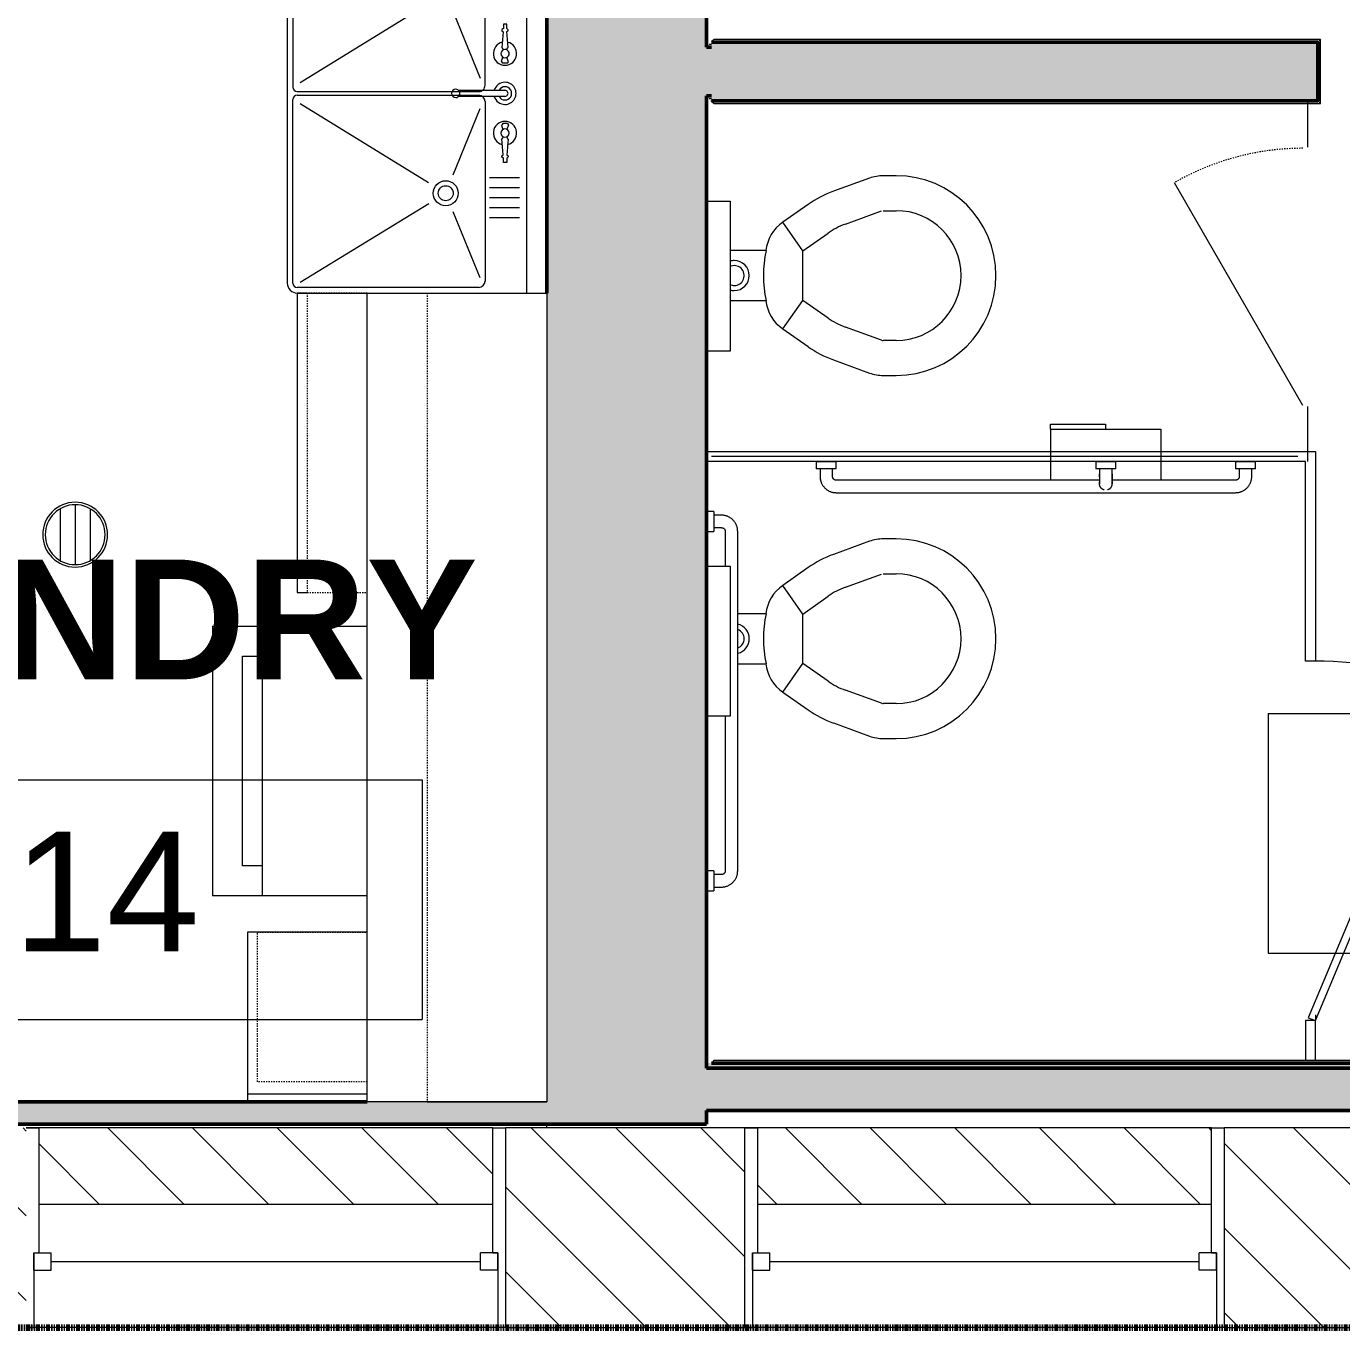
# Model space of a CAD drawing. Header units: inches. Extents: x -897 to 1409, y -1054 to 924.
# Drawn here: x 393.3 to 525.1, y -243.2 to -112.9 of the extents above; entities that cross this region are included whole.
import ezdxf

# ---------------------------------------------------------------- set-up
doc = ezdxf.new("R2010")
doc.units = ezdxf.units.IN
doc.header["$MEASUREMENT"] = 0
for name, pattern in [('Dash', [0.25, 0.125, -0.125]), ('Dash_2_', [0.25, 0.125, -0.125]), ('Double Dash 3_8_', [1, 0.375, -0.125, 0.125, -0.125, 0.125, -0.125])]:
    doc.linetypes.add(name, pattern=pattern)
for name, color, linetype, lineweight in [('A-AREA-IDEN', 2, 'Continuous', 9), ('A-DETL', 90, 'Continuous', 13), ('A-FLOR', 192, 'Continuous', 13), ('A-GENM', 13, 'Continuous', 9), ('A-GLAZ', 151, 'Continuous', 13), ('A-WALL', 113, 'Continuous', 13), ('A-WALL-PATT', 111, 'Continuous', 13), ('I-WALL', 2, 'Continuous', 13), ('P-SANR-FIXT', 6, 'Continuous', 9), ('Q-CASE', 31, 'Continuous', 9), ('Q-CASE-HDLN', 31, 'Dash_2_', 9), ('Q-SPCQ', 91, 'Continuous', 13)]:
    doc.layers.add(name, color=color, linetype=linetype, lineweight=lineweight)
doc.styles.add('Arial_4', font='arial.ttf', dxfattribs={"height": 12})
doc.styles.add('Arial_B', font='arialbd.ttf', dxfattribs={"height": 12})
pattern_1 = [(135, (0, 0), (-4.24264, -4.24264), [])]

# ---------------------------------------------------------------- blocks, each defined once
blk = doc.blocks.new('Room Tag - Room Tag-84095-7TH FLOOR TELECOM PLAN')
at = {"layer": 'A-AREA-IDEN'}
for p, q in [((-0.375, -0.0625), (-0.375, -0.3125)), ((-0.375, -0.0625), (0.375, -0.0625)), ((0.375, -0.0625), (0.375, -0.3125)), ((-0.375, -0.3125), (0.375, -0.3125))]:
    blk.add_line(p, q, dxfattribs=at)
blk = doc.blocks.new('FP_19-7TH FLOOR TELECOM PLAN')
at = {"layer": 'A-WALL-PATT', "color": 254, "lineweight": 9}
for p, q in [((467.92, -216.45), (467.92, -216.44)), ((473.92, -216.45), (473.92, -216.44)), ((479.92, -216.45), (479.92, -216.44)), ((485.92, -216.45), (485.92, -216.44)), ((491.92, -216.45), (491.92, -216.44)), ((497.92, -216.45), (497.92, -216.44)), ((503.92, -216.45), (503.92, -216.44)), ((509.92, -216.45), (509.92, -216.44)), ((515.92, -216.45), (515.92, -216.44)), ((521.92, -216.45), (521.92, -216.44)), ((527.92, -216.45), (527.92, -216.44)), ((533.92, -216.45), (533.92, -216.44)), ((539.92, -216.45), (539.92, -216.44)), ((545.92, -216.45), (545.92, -216.44)), ((551.92, -216.45), (551.92, -216.44)), ((557.92, -216.45), (557.92, -216.44)), ((563.92, -216.45), (563.92, -216.44)), ((569.92, -216.45), (569.92, -216.44)), ((575.92, -216.45), (575.92, -216.44)), ((581.92, -216.45), (581.92, -216.44)), ((587.92, -216.45), (587.92, -216.44)), ((593.92, -216.45), (593.92, -216.44))]:
    blk.add_line(p, q, dxfattribs=at)
blk = doc.blocks.new('Basic Wall _ Wall Tile - Restroom 3x6  - 1_2_ Higher - ___-2704307-7TH FLOOR TELECOM PLAN')
at = {"layer": 'I-WALL', "color": 253}
blk.add_line((598.17, -216.49), (462.17, -216.49), dxfattribs=at)
at = {"layer": 'I-WALL', "color": 253, "flags": 128}
for points in [[(461.92, -216.74), (461.92, -216.74), (461.95, -216.71), (461.99, -216.67), (462.04, -216.62), (462.1, -216.56), (462.17, -216.49)], [(598.17, -216.49), (598.23, -216.56), (598.3, -216.62), (598.35, -216.67), (598.38, -216.71), (598.41, -216.74), (598.42, -216.74)]]:
    blk.add_lwpolyline(points, dxfattribs=at)
at = {"layer": 'I-WALL', "color": 253}
blk.add_blockref('FP_19-7TH FLOOR TELECOM PLAN', (0, 0), dxfattribs=at)
blk = doc.blocks.new('FP_23-7TH FLOOR TELECOM PLAN')
at = {"layer": 'A-WALL-PATT', "color": 254, "lineweight": 9}
for p, q in [((467.92, -114.2), (467.92, -114.19)), ((473.92, -114.2), (473.92, -114.19)), ((479.92, -114.2), (479.92, -114.19)), ((485.92, -114.2), (485.92, -114.19)), ((491.92, -114.2), (491.92, -114.19)), ((497.92, -114.2), (497.92, -114.19)), ((503.92, -114.2), (503.92, -114.19)), ((509.92, -114.2), (509.92, -114.19)), ((515.92, -114.2), (515.92, -114.19)), ((521.92, -114.2), (521.92, -114.19))]:
    blk.add_line(p, q, dxfattribs=at)
blk = doc.blocks.new('Basic Wall _ Wall Tile - Restroom 3x6  - 1_2_ Higher - ___-2705342-7TH FLOOR TELECOM PLAN')
at = {"layer": 'A-WALL-PATT', "lineweight": 9}
h = blk.add_hatch(dxfattribs=at)
h.set_pattern_fill('FP_15', color=254, style=0, pattern_type=2)
h.set_pattern_definition([(90, (461.917, -114.494), (-6, 4e-16), [8.5, 0]), (0, (461.917, -110.244), (0, -8.5), [6, 0]), (0, (461.917, -114.494), (0, -8.5), [6, 0]), (0, (461.917, -105.994), (0, -8.5), [6, 0])])
h.paths.add_polyline_path([(461.92, -114.74), (461.92, -114.49), (461.67, -114.74)], flags=0)
at = {"layer": 'I-WALL', "color": 253}
for p, q in [((522.92, -114.24), (462.17, -114.24)), ((461.92, -114.74), (461.67, -114.74))]:
    blk.add_line(p, q, dxfattribs=at)
at = {"layer": 'I-WALL', "color": 253, "flags": 128}
for points in [[(461.92, -114.49), (461.92, -114.49), (461.95, -114.46), (461.99, -114.42), (462.04, -114.37), (462.1, -114.31), (462.17, -114.24)], [(522.92, -114.24), (522.85, -114.31), (522.79, -114.37), (522.74, -114.42), (522.7, -114.46), (522.67, -114.49), (522.67, -114.49)]]:
    blk.add_lwpolyline(points, dxfattribs=at)
at = {"layer": 'I-WALL', "color": 253}
blk.add_blockref('FP_23-7TH FLOOR TELECOM PLAN', (0, 0), dxfattribs=at)
blk = doc.blocks.new('FP_24-7TH FLOOR TELECOM PLAN')
at = {"layer": 'A-WALL-PATT', "color": 254, "lineweight": 9}
for p, q in [((462.67, -120.67), (462.67, -120.68)), ((468.67, -120.67), (468.67, -120.68)), ((474.67, -120.67), (474.67, -120.68)), ((480.67, -120.67), (480.67, -120.68)), ((486.67, -120.67), (486.67, -120.68)), ((492.67, -120.67), (492.67, -120.68)), ((498.67, -120.67), (498.67, -120.68)), ((504.67, -120.67), (504.67, -120.68)), ((510.67, -120.67), (510.67, -120.68)), ((516.67, -120.67), (516.67, -120.68)), ((522.67, -120.67), (522.67, -120.68))]:
    blk.add_line(p, q, dxfattribs=at)
blk = doc.blocks.new('Basic Wall _ Wall Tile - Restroom 3x6  - 1_2_ Higher - ___-2705510-7TH FLOOR TELECOM PLAN')
at = {"layer": 'A-WALL-PATT', "lineweight": 9}
h = blk.add_hatch(dxfattribs=at)
h.set_pattern_fill('FP_16', color=254, style=0, pattern_type=2)
h.set_pattern_definition([(270, (522.667, -120.369), (6, 4e-16), [8.5, 0]), (180, (522.667, -124.619), (1e-15, 8.5), [6, 0]), (180, (522.667, -120.369), (1e-15, 8.5), [6, 0]), (180, (522.667, -128.869), (1e-15, 8.5), [6, 0])])
h.paths.add_polyline_path([(461.92, -120.37), (461.92, -120.12), (461.67, -120.12)], flags=0)
at = {"layer": 'I-WALL', "color": 253}
for p, q in [((461.67, -120.12), (461.92, -120.12)), ((462.17, -120.62), (522.92, -120.62))]:
    blk.add_line(p, q, dxfattribs=at)
at = {"layer": 'I-WALL', "color": 253, "flags": 128}
for points in [[(462.17, -120.62), (462.1, -120.55), (462.04, -120.49), (461.99, -120.44), (461.95, -120.4), (461.92, -120.38), (461.92, -120.37)], [(522.67, -120.37), (522.67, -120.38), (522.7, -120.4), (522.74, -120.44), (522.79, -120.49), (522.85, -120.55), (522.92, -120.62)]]:
    blk.add_lwpolyline(points, dxfattribs=at)
at = {"layer": 'I-WALL', "color": 253}
blk.add_blockref('FP_24-7TH FLOOR TELECOM PLAN', (0, 0), dxfattribs=at)
blk = doc.blocks.new('FP_25-7TH FLOOR TELECOM PLAN')
at = {"layer": 'A-WALL-PATT', "color": 254, "lineweight": 9}
for p, q in [((522.97, -114.49), (522.98, -114.49)), ((522.97, -120.49), (522.98, -120.49))]:
    blk.add_line(p, q, dxfattribs=at)
blk = doc.blocks.new('Basic Wall _ Wall Tile - Restroom 3x6  - 1_2_ Higher - ___-2705617-7TH FLOOR TELECOM PLAN')
at = {"layer": 'I-WALL', "color": 253}
blk.add_line((522.92, -120.62), (522.92, -114.24), dxfattribs=at)
at = {"layer": 'I-WALL', "color": 253, "flags": 128}
for points in [[(522.67, -114.49), (522.67, -114.49), (522.7, -114.46), (522.74, -114.42), (522.79, -114.37), (522.85, -114.31), (522.92, -114.24)], [(522.92, -120.62), (522.85, -120.55), (522.79, -120.49), (522.74, -120.44), (522.7, -120.4), (522.67, -120.38), (522.67, -120.37)]]:
    blk.add_lwpolyline(points, dxfattribs=at)
at = {"layer": 'I-WALL', "color": 253}
blk.add_blockref('FP_25-7TH FLOOR TELECOM PLAN', (0, 0), dxfattribs=at)
blk = doc.blocks.new('Sink Utility-Double Bowl - Sink Utility-Double Bowl-3425820-7TH FLOOR TELECOM PLAN')
at = {"layer": 'P-SANR-FIXT', "color": 53}
for p, q in [((20, 12), (-12, 12)), ((-11.42, 8.25), (-11.42, 11.25)), ((-10.42, 8.25), (-10.42, 11.25)), ((-9.42, 8.25), (-9.42, 11.25)), ((-8.42, 8.25), (-8.42, 11.25)), ((8.42, 8.25), (8.42, 11.25)), ((9.42, 8.25), (9.42, 11.25)), ((10.42, 8.25), (10.42, 11.25)), ((11.42, 8.25), (11.42, 11.25)), ((12.42, 8.25), (12.42, 11.25)), ((-0.81, 7.81), (-12, 7.81)), ((-8.15, 4.63), (-1.53, 7.31)), ((-0.19, -11), (-0.19, 7.19)), ((0.19, -11), (0.19, 7.19)), ((0.81, 7.81), (18.81, 7.81)), ((8.15, 4.63), (1.53, 7.31)), ((18.47, 7.31), (11.85, 4.63)), ((19.44, 7.19), (19.44, -11)), ((-12, 4.69), (-11.85, 4.63)), ((-11.05, 2.17), (-12, 0.61)), ((-8.96, 2.16), (-1.06, -10.7)), ((8.96, 2.16), (1.06, -10.7)), ((11.05, 2.17), (18.94, -10.7)), ((20, -11), (20, -4)), ((-12, -11.44), (-0.62, -11.44)), ((19, -11.44), (0.63, -11.44)), ((-12, -12), (19, -12))]:
    blk.add_line(p, q, dxfattribs=at)
at = {"layer": 'P-SANR-FIXT'}
for p, q in [((-6.94, 10), (-6.94, 9.65)), ((-6.48, 10), (-6.94, 10)), ((-6.94, 9.65), (-6.5, 9.65)), ((-6.5, 9.65), (-6.39, 9.49)), ((-6.36, 10.14), (-6.48, 10)), ((-6.39, 9.49), (-6.26, 9.49)), ((-6.26, 10.14), (-6.36, 10.14)), ((-6.19, 9.98), (-6.26, 10.14)), ((-6.26, 9.49), (-6.17, 9.64)), ((-4.58, 10.12), (-6.19, 9.98)), ((-6.17, 9.64), (-4.56, 9.5)), ((-4.56, 10.05), (-4.58, 10.12)), ((-4.36, 9.98), (-4.56, 10.05)), ((-4.56, 9.5), (-4.53, 9.56)), ((-4.53, 9.56), (-4.36, 9.64)), ((-3.21, 9.47), (-3.62, 9.6)), ((-3.17, 10.17), (-3.6, 9.98)), ((-3.02, 9.6), (-3.21, 9.47)), ((-3.02, 10.05), (-3.17, 10.17)), ((-3.02, 10.05), (-3.02, 9.6)), ((-0.3, 9.81), (-0.3, 5.15)), ((0.3, 9.81), (0.3, 5.15)), ((3.02, 10.05), (3.17, 10.17)), ((3.02, 10.05), (3.02, 9.6)), ((3.02, 9.6), (3.21, 9.47)), ((3.17, 10.17), (3.6, 9.98)), ((3.21, 9.47), (3.62, 9.6)), ((4.36, 9.98), (4.56, 10.05)), ((4.53, 9.56), (4.36, 9.64)), ((4.56, 9.5), (4.53, 9.56)), ((4.56, 10.05), (4.58, 10.12)), ((6.17, 9.64), (4.56, 9.5)), ((4.58, 10.12), (6.19, 9.98)), ((6.26, 9.49), (6.17, 9.64)), ((6.19, 9.98), (6.26, 10.14)), ((6.26, 10.14), (6.36, 10.14)), ((6.39, 9.49), (6.26, 9.49)), ((6.36, 10.14), (6.48, 10)), ((6.5, 9.65), (6.39, 9.49)), ((6.48, 10), (6.94, 10)), ((6.94, 9.65), (6.5, 9.65)), ((6.94, 10), (6.94, 9.65))]:
    blk.add_line(p, q, dxfattribs=at)
at = {"layer": 'P-SANR-FIXT', "color": 53}
for centre, radius in [((-10, 3.87), 1.25), ((-10, 3.87), 0.75), ((10, 3.87), 1.25), ((10, 3.87), 0.75)]:
    blk.add_circle(centre, radius, dxfattribs=at)
at = {"layer": 'P-SANR-FIXT'}
for centre, radius, start, end in [((-3.98, 9.81), 1.17, 360, 166.9274), ((0, 9.81), 1.11, 360, 180), ((3.98, 9.81), 1.17, 13.0726, 180), ((-3.98, 9.81), 1.17, 193.2687, 360), ((-3.98, 9.81), 0.417, 360, 180), ((-3.98, 9.81), 0.417, 180, 360), ((0, 9.81), 1.11, 180, 254.127), ((0, 9.81), 0.664, 360, 180), ((0, 9.81), 0.664, 180, 242.7343), ((0, 9.81), 0.304, 360, 180), ((0, 9.81), 0.664, 297.2657, 360), ((0, 9.81), 1.11, 285.873, 360), ((3.98, 9.81), 1.17, 180, 346.7313), ((3.98, 9.81), 0.417, 0, 180), ((3.98, 9.81), 0.417, 180, 0), ((0, 4.87), 0.414, 360, 180), ((0, 4.87), 0.414, 180, 360)]:
    blk.add_arc(centre, radius, start, end, dxfattribs=at)
at = {"layer": 'P-SANR-FIXT', "color": 53}
for centre, radius, start, end in [((-0.81, 7.19), 0.625, 360, 90), ((0.81, 7.19), 0.625, 90, 180), ((18.81, 7.19), 0.625, 0, 90), ((-0.62, -11), 0.437, 270, 360), ((0.63, -11), 0.437, 180, 270), ((19, -11), 0.437, 270, 360), ((19, -11), 1, 270, 0)]:
    blk.add_arc(centre, radius, start, end, dxfattribs=at)
blk = doc.blocks.new('Seat_Cover_Dispenser-Bradley_Corp-583 - Seat_Cover_Dispenser-Bradley_Corp-583-2886109-7TH FLOOR TELECOM PLAN')
at = {"layer": 'Q-SPCQ', "color": 53, "lineweight": 9}
for p, q in [((168.65, -67.74), (168.65, -65.37)), ((183.65, -65.37), (183.65, -67.74)), ((183.65, -67.74), (168.65, -67.74))]:
    blk.add_line(p, q, dxfattribs=at)
blk = doc.blocks.new('Double Hung - 48_ x 88_-2956991-7TH FLOOR TELECOM PLAN')
at = {"layer": 'A-GLAZ', "color": 133, "lineweight": 20}
for p, q in [((-22.75, 10), (-24, 10)), ((-22.75, 10), (-22.75, -2.5)), ((22.75, 10), (24, 10)), ((22.75, -2.5), (22.75, 10)), ((-23.25, -2.5), (-21.5, -2.5)), ((-23.25, -4.25), (-23.25, -2.5)), ((-23.25, -2.5), (-22.75, -2.5)), ((-23.25, -2.5), (-23.25, -10)), ((-21.5, -4.25), (-21.5, -2.5)), ((21.5, -4.25), (21.5, -2.5)), ((23.25, -2.5), (21.5, -2.5)), ((22.75, -2.5), (23.25, -2.5)), ((23.25, -4.25), (23.25, -2.5)), ((23.25, -2.5), (23.25, -10)), ((-21.5, -3.375), (21.5, -3.375)), ((-23.25, -4.25), (-21.5, -4.25)), ((23.25, -4.25), (21.5, -4.25)), ((-24, -10), (-23.25, -10)), ((24, -10), (23.25, -10))]:
    blk.add_line(p, q, dxfattribs=at)
blk = doc.blocks.new('1236 - Counter Top - 24_ Depth-3433125-7TH FLOOR TELECOM PLAN')
at = {"layer": 'Q-CASE'}
for p, q in [((-47.26, -24), (-47.26, -25)), ((-47.26, -25), (-17.26, -25)), ((-17.26, -25), (-17.26, -24))]:
    blk.add_line(p, q, dxfattribs=at)
blk = doc.blocks.new('TMI_D1122-Base_1Drawer_2Doors - 30_ x 36_ x 24_-3433119-7TH FLOOR TELECOM PLAN')
at = {"layer": 'Q-CASE-HDLN', "color": 53, "linetype": 'Dash'}
for p, q in [((-14.26, -18), (-14.26, -24)), ((15.74, -24), (15.74, -18)), ((-14.26, -24), (15.74, -24))]:
    blk.add_line(p, q, dxfattribs=at)
blk = doc.blocks.new('Base Cabinet-Single Door _ Drawer - 15__-3051401-7TH FLOOR TELECOM PLAN')
at = {"layer": 'Q-CASE', "linetype": 'Dash'}
for p, q in [((-6.76, 24), (8.24, 24)), ((-6.76, 13), (-6.76, 24)), ((8.24, 24), (8.24, 13))]:
    blk.add_line(p, q, dxfattribs=at)
blk = doc.blocks.new('1236 - Counter Top - 30_ Depth-3051837-7TH FLOOR TELECOM PLAN')
at = {"layer": 'Q-CASE'}
for p, q in [((-47.26, -18), (-47.26, -30)), ((-47.26, -30), (-31.01, -30))]:
    blk.add_line(p, q, dxfattribs=at)
at = {"layer": 'Q-CASE', "color": 53}
for p, q in [((-31.01, -18), (-31.01, -30)), ((-31.01, -30), (-30.26, -30))]:
    blk.add_line(p, q, dxfattribs=at)
blk = doc.blocks.new('Closet Shelf and Pole - 18_ Deep x 8_H-3525287-7TH FLOOR TELECOM PLAN')
at = {"layer": 'Q-CASE', "color": 53}
for p, q in [((0, -18), (0, 0)), ((0, 0), (81, 0)), ((81, 0), (81, -18)), ((0, -12), (0, 0)), ((81, -12), (81, 0)), ((81, -18), (0, -18))]:
    blk.add_line(p, q, dxfattribs=at)
at = {"layer": 'Q-CASE-HDLN', "color": 53, "linetype": 'Dash'}
blk.add_line((0, -12), (81, -12), dxfattribs=at)
blk = doc.blocks.new('Toilet Partition-Generic-Floor Mount - 36_ x 60_ Single-4728220-7TH FLOOR TELECOM PLAN')
at = {"layer": 'Q-SPCQ', "lineweight": 9}
for p, q in [((-17.13, -67.25), (-17.13, -8.5)), ((-12, -67.75), (10.3, -54.87)), ((-17.63, -68.25), (-12.12, -68.25)), ((13.87, -68.25), (18.37, -68.25))]:
    blk.add_line(p, q, dxfattribs=at)
at = {"layer": 'Q-SPCQ', "linetype": 'Dash', "lineweight": 9}
blk.add_arc((-12, -67.75), 25.75, 0, 30, dxfattribs=at)
blk = doc.blocks.new('Toilet Partition-ADA - 60_ x 60_ Clear-4728221-7TH FLOOR TELECOM PLAN')
at = {"layer": 'Q-SPCQ', "lineweight": 9}
for p, q in [((8.44, 82.18), (41.65, 68.29)), ((41.94, 69), (8.73, 82.89)), ((-15.06, 8), (-15.06, 69)), ((-15.06, 69), (5.94, 69)), ((5.94, 69), (5.94, 68)), ((41.35, 69), (41.94, 69)), ((41.65, 68.29), (41.94, 69)), ((41.94, 69), (41.94, 68)), ((45.94, 69), (41.94, 69)), ((45.94, 69), (45.94, 68)), ((5.94, 68), (-14.06, 68)), ((-14.06, 68), (-14.06, 8)), ((41.94, 68), (45.94, 68)), ((-14.06, 8), (-15.06, 8))]:
    blk.add_line(p, q, dxfattribs=at)
blk.add_arc((41.94, 69), 36, 157.3076, 180, dxfattribs=at)
blk = doc.blocks.new('Grab Bar-Toilet - Standard-V40-7TH FLOOR TELECOM PLAN')
at = {"layer": 'Q-SPCQ', "lineweight": 9}
for p, q in [((-43, 0), (-43, -0.75)), ((-41, -0.75), (-43, -0.75)), ((-42.63, -0.75), (-42.63, -1.5)), ((-41.38, -1.5), (-41.38, -0.75)), ((-41, -0.75), (-41, 0)), ((-7, 0), (-7, -0.75)), ((-5, -0.75), (-7, -0.75)), ((-6.62, -0.75), (-6.62, -1.5)), ((-5.38, -1.5), (-5.38, -0.75)), ((-5, -0.75), (-5, 0)), ((-25.5, -1.88), (-41, -1.88)), ((-7, -1.88), (-10.5, -1.88)), ((-41, -3.13), (-7, -3.13)), ((-0.75, -11.38), (-1.5, -11.38)), ((0, -11), (-0.75, -11)), ((-0.75, -13), (-0.75, -11)), ((0, -11), (0, -13)), ((-3.13, -13), (-3.13, -53)), ((-1.88, -39.38), (-1.88, -13)), ((-1.5, -12.63), (-0.75, -12.63)), ((-0.75, -13), (0, -13)), ((-1.88, -53), (-1.88, -40.59)), ((-0.75, -53.38), (-1.5, -53.38)), ((0, -53), (-0.75, -53)), ((-0.75, -55), (-0.75, -53)), ((0, -53), (0, -55)), ((-1.5, -54.63), (-0.75, -54.63)), ((-0.75, -55), (0, -55))]:
    blk.add_line(p, q, dxfattribs=at)
at = {"layer": 'Q-SPCQ', "color": 53, "lineweight": 9}
for p, q in [((-0.75, -39.38), (-1.25, -39.38)), ((0, -39), (-0.75, -39)), ((-0.75, -41), (-0.75, -39)), ((0, -39), (0, -41)), ((-1.25, -40.63), (-0.75, -40.63)), ((-0.75, -41), (0, -41))]:
    blk.add_line(p, q, dxfattribs=at)
at = {"layer": 'Q-SPCQ', "lineweight": 9, "flags": 128}
for points in [[(-42.63, -1.5), (-42.62, -1.56), (-42.62, -1.63), (-42.61, -1.69), (-42.6, -1.76), (-42.59, -1.82), (-42.58, -1.89), (-42.56, -1.95), (-42.54, -2.01), (-42.52, -2.07), (-42.5, -2.13), (-42.47, -2.19), (-42.44, -2.25), (-42.41, -2.31), (-42.38, -2.36), (-42.34, -2.42), (-42.3, -2.47), (-42.26, -2.52), (-42.22, -2.57), (-42.18, -2.62), (-42.13, -2.67), (-42.08, -2.71), (-42.04, -2.75), (-41.98, -2.79), (-41.93, -2.83), (-41.88, -2.87), (-41.82, -2.9), (-41.77, -2.93), (-41.71, -2.96), (-41.65, -2.99), (-41.59, -3.01), (-41.53, -3.04), (-41.47, -3.06), (-41.4, -3.07), (-41.34, -3.09), (-41.28, -3.1), (-41.21, -3.11), (-41.15, -3.12), (-41.08, -3.12), (-41.02, -3.13), (-41, -3.13)], [(-41, -1.88), (-41.01, -1.87), (-41.03, -1.87), (-41.04, -1.87), (-41.06, -1.87), (-41.07, -1.87), (-41.09, -1.86), (-41.1, -1.86), (-41.12, -1.86), (-41.13, -1.85), (-41.15, -1.85), (-41.16, -1.84), (-41.17, -1.83), (-41.19, -1.83), (-41.2, -1.82), (-41.21, -1.81), (-41.22, -1.8), (-41.24, -1.79), (-41.25, -1.78), (-41.26, -1.77), (-41.27, -1.76), (-41.28, -1.75), (-41.29, -1.74), (-41.3, -1.73), (-41.31, -1.72), (-41.32, -1.7), (-41.32, -1.69), (-41.33, -1.68), (-41.34, -1.66), (-41.34, -1.65), (-41.35, -1.64), (-41.35, -1.62), (-41.36, -1.61), (-41.36, -1.59), (-41.37, -1.58), (-41.37, -1.56), (-41.37, -1.55), (-41.37, -1.53), (-41.37, -1.52), (-41.38, -1.5), (-41.38, -1.5)], [(-7, -3.13), (-6.94, -3.12), (-6.87, -3.12), (-6.81, -3.11), (-6.74, -3.1), (-6.68, -3.09), (-6.61, -3.08), (-6.55, -3.06), (-6.49, -3.04), (-6.43, -3.02), (-6.37, -3), (-6.31, -2.97), (-6.25, -2.94), (-6.19, -2.91), (-6.14, -2.88), (-6.08, -2.84), (-6.03, -2.8), (-5.98, -2.76), (-5.93, -2.72), (-5.88, -2.68), (-5.83, -2.63), (-5.79, -2.58), (-5.75, -2.54), (-5.71, -2.48), (-5.67, -2.43), (-5.63, -2.38), (-5.6, -2.32), (-5.57, -2.27), (-5.54, -2.21), (-5.51, -2.15), (-5.49, -2.09), (-5.46, -2.03), (-5.44, -1.97), (-5.43, -1.9), (-5.41, -1.84), (-5.4, -1.78), (-5.39, -1.71), (-5.38, -1.65), (-5.38, -1.58), (-5.38, -1.52), (-5.38, -1.5)], [(-6.62, -1.5), (-6.63, -1.51), (-6.63, -1.53), (-6.63, -1.54), (-6.63, -1.56), (-6.63, -1.57), (-6.64, -1.59), (-6.64, -1.6), (-6.64, -1.62), (-6.65, -1.63), (-6.65, -1.65), (-6.66, -1.66), (-6.67, -1.67), (-6.67, -1.69), (-6.68, -1.7), (-6.69, -1.71), (-6.7, -1.72), (-6.71, -1.74), (-6.72, -1.75), (-6.73, -1.76), (-6.74, -1.77), (-6.75, -1.78), (-6.76, -1.79), (-6.77, -1.8), (-6.78, -1.81), (-6.8, -1.82), (-6.81, -1.82), (-6.82, -1.83), (-6.84, -1.84), (-6.85, -1.84), (-6.86, -1.85), (-6.88, -1.85), (-6.89, -1.86), (-6.91, -1.86), (-6.92, -1.87), (-6.94, -1.87), (-6.95, -1.87), (-6.97, -1.87), (-6.98, -1.87), (-7, -1.88), (-7, -1.88)], [(-1.5, -11.38), (-1.56, -11.38), (-1.63, -11.38), (-1.69, -11.39), (-1.76, -11.4), (-1.82, -11.41), (-1.89, -11.42), (-1.95, -11.44), (-2.01, -11.46), (-2.07, -11.48), (-2.13, -11.5), (-2.19, -11.53), (-2.25, -11.56), (-2.31, -11.59), (-2.36, -11.62), (-2.42, -11.66), (-2.47, -11.7), (-2.52, -11.74), (-2.57, -11.78), (-2.62, -11.82), (-2.67, -11.87), (-2.71, -11.92), (-2.75, -11.96), (-2.79, -12.02), (-2.83, -12.07), (-2.87, -12.12), (-2.9, -12.18), (-2.93, -12.23), (-2.96, -12.29), (-2.99, -12.35), (-3.01, -12.41), (-3.04, -12.47), (-3.06, -12.53), (-3.07, -12.6), (-3.09, -12.66), (-3.1, -12.72), (-3.11, -12.79), (-3.12, -12.85), (-3.12, -12.92), (-3.13, -12.98), (-3.13, -13)], [(-1.88, -13), (-1.87, -12.99), (-1.87, -12.97), (-1.87, -12.96), (-1.87, -12.94), (-1.87, -12.93), (-1.86, -12.91), (-1.86, -12.9), (-1.86, -12.88), (-1.85, -12.87), (-1.85, -12.85), (-1.84, -12.84), (-1.83, -12.83), (-1.83, -12.81), (-1.82, -12.8), (-1.81, -12.79), (-1.8, -12.78), (-1.79, -12.76), (-1.78, -12.75), (-1.77, -12.74), (-1.76, -12.73), (-1.75, -12.72), (-1.74, -12.71), (-1.73, -12.7), (-1.72, -12.69), (-1.7, -12.68), (-1.69, -12.68), (-1.68, -12.67), (-1.66, -12.66), (-1.65, -12.66), (-1.64, -12.65), (-1.62, -12.65), (-1.61, -12.64), (-1.59, -12.64), (-1.58, -12.63), (-1.56, -12.63), (-1.55, -12.63), (-1.53, -12.63), (-1.52, -12.63), (-1.5, -12.63), (-1.5, -12.63)], [(-3.13, -53), (-3.12, -53.06), (-3.12, -53.13), (-3.11, -53.19), (-3.1, -53.26), (-3.09, -53.32), (-3.08, -53.39), (-3.06, -53.45), (-3.04, -53.51), (-3.02, -53.57), (-3, -53.63), (-2.97, -53.69), (-2.94, -53.75), (-2.91, -53.81), (-2.88, -53.86), (-2.84, -53.92), (-2.8, -53.97), (-2.76, -54.02), (-2.72, -54.07), (-2.68, -54.12), (-2.63, -54.17), (-2.58, -54.21), (-2.54, -54.25), (-2.48, -54.29), (-2.43, -54.33), (-2.38, -54.37), (-2.32, -54.4), (-2.27, -54.43), (-2.21, -54.46), (-2.15, -54.49), (-2.09, -54.51), (-2.03, -54.54), (-1.97, -54.56), (-1.9, -54.57), (-1.84, -54.59), (-1.78, -54.6), (-1.71, -54.61), (-1.65, -54.62), (-1.58, -54.62), (-1.52, -54.63), (-1.5, -54.63)], [(-1.5, -53.38), (-1.51, -53.37), (-1.53, -53.37), (-1.54, -53.37), (-1.56, -53.37), (-1.57, -53.37), (-1.59, -53.36), (-1.6, -53.36), (-1.62, -53.36), (-1.63, -53.35), (-1.65, -53.35), (-1.66, -53.34), (-1.67, -53.33), (-1.69, -53.33), (-1.7, -53.32), (-1.71, -53.31), (-1.72, -53.3), (-1.74, -53.29), (-1.75, -53.28), (-1.76, -53.27), (-1.77, -53.26), (-1.78, -53.25), (-1.79, -53.24), (-1.8, -53.23), (-1.81, -53.22), (-1.82, -53.2), (-1.82, -53.19), (-1.83, -53.18), (-1.84, -53.16), (-1.84, -53.15), (-1.85, -53.14), (-1.85, -53.12), (-1.86, -53.11), (-1.86, -53.09), (-1.87, -53.08), (-1.87, -53.06), (-1.87, -53.05), (-1.87, -53.03), (-1.87, -53.02), (-1.88, -53), (-1.88, -53)]]:
    blk.add_lwpolyline(points, dxfattribs=at)
at = {"layer": 'Q-SPCQ', "color": 53, "lineweight": 9, "flags": 128}
for points in [[(-2.85, -39.83), (-2.84, -39.8), (-2.83, -39.78), (-2.83, -39.76), (-2.82, -39.73), (-2.8, -39.71), (-2.79, -39.69), (-2.78, -39.67), (-2.77, -39.65), (-2.75, -39.63), (-2.74, -39.61), (-2.72, -39.59), (-2.7, -39.57), (-2.69, -39.55), (-2.67, -39.53), (-2.65, -39.52), (-2.63, -39.5), (-2.61, -39.49), (-2.59, -39.47), (-2.57, -39.46), (-2.54, -39.45), (-2.52, -39.44), (-2.5, -39.43), (-2.48, -39.42), (-2.45, -39.41), (-2.43, -39.4), (-2.41, -39.39), (-2.38, -39.39), (-2.36, -39.38), (-2.33, -39.38), (-2.31, -39.38), (-2.28, -39.38), (-2.26, -39.38), (-2.25, -39.38)], [(-2.25, -39.38), (-2.25, -39.38), (-2.25, -39.38), (-2.24, -39.38), (-2.24, -39.38), (-2.23, -39.38), (-2.22, -39.38), (-2.21, -39.38), (-2.2, -39.38), (-2.19, -39.38), (-2.17, -39.38), (-2.15, -39.38), (-2.14, -39.38), (-2.12, -39.38), (-2.1, -39.38), (-2.08, -39.38), (-2.05, -39.38), (-2.03, -39.38)], [(-1.25, -39.38), (-1.29, -39.38), (-1.33, -39.38), (-1.37, -39.38), (-1.41, -39.38), (-1.45, -39.38), (-1.49, -39.38), (-1.53, -39.38), (-1.56, -39.38), (-1.6, -39.38), (-1.64, -39.38), (-1.68, -39.38), (-1.71, -39.38), (-1.75, -39.38), (-1.78, -39.38), (-1.81, -39.38), (-1.85, -39.38), (-1.88, -39.38), (-1.91, -39.38), (-1.94, -39.38), (-1.97, -39.38), (-1.99, -39.38), (-2.02, -39.38), (-2.05, -39.38), (-2.07, -39.38), (-2.09, -39.38), (-2.11, -39.38), (-2.13, -39.38), (-2.15, -39.38), (-2.17, -39.38), (-2.18, -39.38), (-2.2, -39.38), (-2.21, -39.38), (-2.22, -39.38), (-2.23, -39.38), (-2.24, -39.38), (-2.24, -39.38), (-2.25, -39.38), (-2.25, -39.38), (-2.25, -39.38)], [(-1.57, -39.38), (-1.54, -39.38), (-1.5, -39.38), (-1.46, -39.38), (-1.42, -39.38), (-1.38, -39.38), (-1.34, -39.38), (-1.3, -39.38), (-1.26, -39.38), (-1.25, -39.38)], [(-2.25, -40.63), (-2.27, -40.62), (-2.3, -40.62), (-2.32, -40.62), (-2.35, -40.62), (-2.37, -40.61), (-2.4, -40.61), (-2.42, -40.6), (-2.45, -40.59), (-2.47, -40.58), (-2.49, -40.58), (-2.52, -40.57), (-2.54, -40.55), (-2.56, -40.54), (-2.58, -40.53), (-2.6, -40.52), (-2.62, -40.5), (-2.64, -40.49), (-2.66, -40.47), (-2.68, -40.45), (-2.7, -40.44), (-2.72, -40.42), (-2.73, -40.4), (-2.75, -40.38), (-2.76, -40.36), (-2.78, -40.34), (-2.79, -40.32), (-2.8, -40.29), (-2.81, -40.27), (-2.82, -40.25), (-2.83, -40.23), (-2.84, -40.2), (-2.85, -40.18)], [(-1.25, -40.63), (-1.29, -40.63), (-1.33, -40.63), (-1.37, -40.63), (-1.41, -40.63), (-1.45, -40.63), (-1.49, -40.63), (-1.53, -40.63), (-1.56, -40.63), (-1.6, -40.63), (-1.64, -40.63), (-1.68, -40.63), (-1.71, -40.63), (-1.75, -40.63), (-1.78, -40.63), (-1.81, -40.63), (-1.85, -40.63), (-1.88, -40.63), (-1.91, -40.63), (-1.94, -40.63), (-1.97, -40.63), (-1.99, -40.63), (-2.02, -40.63), (-2.05, -40.63), (-2.07, -40.63), (-2.09, -40.63), (-2.11, -40.63), (-2.13, -40.63), (-2.15, -40.63), (-2.17, -40.63), (-2.18, -40.63), (-2.2, -40.63), (-2.21, -40.63), (-2.22, -40.63), (-2.23, -40.63), (-2.24, -40.63), (-2.24, -40.63), (-2.25, -40.63), (-2.25, -40.63), (-2.25, -40.63)], [(-2.25, -40.63), (-2.25, -40.63), (-2.25, -40.63), (-2.24, -40.63), (-2.24, -40.63), (-2.23, -40.63), (-2.22, -40.63), (-2.21, -40.63), (-2.2, -40.63), (-2.19, -40.63), (-2.17, -40.63), (-2.15, -40.63), (-2.14, -40.63), (-2.12, -40.63), (-2.1, -40.63), (-2.08, -40.63), (-2.05, -40.63), (-2.03, -40.63), (-2, -40.63), (-1.97, -40.63), (-1.95, -40.63), (-1.92, -40.63), (-1.89, -40.63), (-1.86, -40.63), (-1.82, -40.63), (-1.79, -40.63), (-1.76, -40.63), (-1.72, -40.63), (-1.69, -40.63), (-1.65, -40.63), (-1.61, -40.63), (-1.57, -40.63), (-1.54, -40.63), (-1.5, -40.63), (-1.46, -40.63), (-1.42, -40.63), (-1.38, -40.63), (-1.34, -40.63), (-1.3, -40.63), (-1.26, -40.63), (-1.25, -40.63)]]:
    blk.add_lwpolyline(points, dxfattribs=at)
blk = doc.blocks.new('Toilet_Tissue_Dispenser-Bradley_Corp-Partition_Mount-5422 - 5422-2880670-7TH FLOOR TELECOM PLAN')
at = {"layer": 'A-GENM', "color": 53}
for p, q in [((495.87, -153.24), (495.87, -152.74)), ((495.87, -152.74), (501.4, -152.74)), ((501.4, -152.74), (501.4, -153.24)), ((495.92, -153.24), (495.87, -153.24))]:
    blk.add_line(p, q, dxfattribs=at)
at = {"layer": 'Q-SPCQ', "color": 53, "lineweight": 9}
for p, q in [((495.92, -158.37), (495.92, -153.24)), ((495.92, -153.24), (506.92, -153.24)), ((506.92, -153.24), (506.92, -158.37))]:
    blk.add_line(p, q, dxfattribs=at)
blk = doc.blocks.new('Washer-Dryer-Stack - 27_ x 31_ _3_8cf W_ 5_9cf D_-2030742-7TH FLOOR TELECOM PLAN')
at = {"layer": 'Q-SPCQ', "color": 53, "lineweight": 9}
for p, q in [((-13.5, -10.5), (-13.5, 0)), ((13.5, 0), (13.5, -10.5)), ((-13.5, -15.5), (-13.5, -10.5)), ((-13.5, -10.5), (13.5, -10.5)), ((-10.5, -12.5), (-10.5, -10.5)), ((10.5, -10.5), (10.5, -12.5)), ((13.5, -10.5), (13.5, -15.5)), ((10.5, -12.5), (-10.5, -12.5)), ((-13.5, -15.5), (13.5, -15.5))]:
    blk.add_line(p, q, dxfattribs=at)
blk = doc.blocks.new('Floor Drain - 6_ Diameter-4443130-7TH FLOOR TELECOM PLAN')
at = {"layer": 'P-SANR-FIXT'}
for p, q in [((0, 3), (0, -3)), ((-1.5, 2.6), (-1.5, -2.6)), ((1.5, 2.6), (1.5, -2.6))]:
    blk.add_line(p, q, dxfattribs=at)
for start, end in [(360, 180), (180, 360)]:
    blk.add_arc((0, 0), 3, start, end, dxfattribs=at)
blk = doc.blocks.new('Toilet-Commercial-Wall - 19_ Seat Height-4728216-7TH FLOOR TELECOM PLAN')
at = {"layer": 'P-SANR-FIXT', "color": 53}
for p, q in [((5.94, 27), (5.94, 25.71)), ((9.44, 25.71), (9.44, 27)), ((22.44, 27), (22.44, 25.71)), ((25.94, 25.71), (25.94, 27)), ((10.79, 21.92), (9.47, 25.53)), ((22.41, 25.53), (21.1, 21.92)), ((6.18, 24.34), (7.5, 20.72)), ((24.38, 20.72), (25.7, 24.34)), ((13.47, 17.65), (11.69, 20.18)), ((20.19, 20.18), (18.42, 17.65)), ((8.82, 18.18), (10.6, 15.64)), ((13.47, 17.65), (10.6, 15.64)), ((18.42, 17.65), (13.47, 17.65)), ((21.28, 15.64), (18.42, 17.65)), ((21.28, 15.64), (23.06, 18.18)), ((13.44, 13.96), (13.44, 11.12)), ((18.44, 11.12), (18.44, 13.96))]:
    blk.add_line(p, q, dxfattribs=at)
for centre, radius, start, end in [((15.94, 27), 10, 90, 180), ((15.94, 27), 10, 0, 90), ((15.94, 27), 6.5, 90, 180), ((15.94, 27), 6.5, 0, 90), ((9.94, 25.71), 4, 180, 200), ((21.94, 25.71), 0.5, 340, 0), ((21.94, 25.71), 4, 340, 0), ((17.83, 24.48), 7.5, 200, 215), ((14.05, 24.48), 7.5, 325, 340), ((17.83, 24.48), 11, 200, 215), ((14.05, 24.48), 11, 325, 340), ((13.88, 17.93), 4, 215, 263.7549), ((18.01, 17.93), 4, 276.2451, 325), ((15.94, 26.33), 12.62, 258.5767, 281.4233), ((15.94, 10.78), 1.5, 14.2101, 166.1378), ((15.94, 10.78), 0.996, 21.9682, 158.0318)]:
    blk.add_arc(centre, radius, start, end, dxfattribs=at)
blk = doc.blocks.new('Toilet-Commercial-Wall - 19_ Seat Height-V54-7TH FLOOR TELECOM PLAN')
at = {"layer": 'P-SANR-FIXT', "color": 53}
for p, q in [((5.94, 27), (5.94, 25.71)), ((9.44, 25.71), (9.44, 27)), ((22.44, 27), (22.44, 25.71)), ((25.94, 25.71), (25.94, 27)), ((10.79, 21.92), (9.47, 25.53)), ((22.41, 25.53), (21.1, 21.92)), ((6.18, 24.34), (7.5, 20.72)), ((24.38, 20.72), (25.7, 24.34)), ((13.47, 17.65), (11.69, 20.18)), ((20.19, 20.18), (18.42, 17.65)), ((8.82, 18.18), (10.6, 15.64)), ((13.47, 17.65), (10.6, 15.64)), ((18.42, 17.65), (13.47, 17.65)), ((21.28, 15.64), (18.42, 17.65)), ((21.28, 15.64), (23.06, 18.18)), ((13.44, 13.96), (13.44, 10.37)), ((18.44, 10.37), (18.44, 13.96))]:
    blk.add_line(p, q, dxfattribs=at)
for centre, radius, start, end in [((15.94, 27), 10, 90, 180), ((15.94, 27), 10, 0, 90), ((15.94, 27), 6.5, 90, 180), ((15.94, 27), 6.5, 0, 90), ((9.94, 25.71), 4, 180, 200), ((21.94, 25.71), 0.5, 340, 0), ((21.94, 25.71), 4, 340, 0), ((17.83, 24.48), 7.5, 200, 215), ((14.05, 24.48), 7.5, 325, 340), ((17.83, 24.48), 11, 200, 215), ((14.05, 24.48), 11, 325, 340), ((13.88, 17.93), 4, 215, 263.7549), ((18.01, 17.93), 4, 276.2451, 325), ((15.94, 26.33), 12.62, 258.5767, 281.4233), ((15.94, 10.78), 1.5, 360, 180), ((15.94, 10.78), 1.5, 180, 196.4133), ((15.94, 10.78), 0.996, 360, 205.9624), ((15.94, 10.78), 0.996, 334.0376, 360), ((15.94, 10.78), 1.5, 343.5867, 360)]:
    blk.add_arc(centre, radius, start, end, dxfattribs=at)

msp = doc.modelspace()

# ---------------------------------------------------------------- hatches: boundary and pattern name
at = {"layer": 'A-WALL-PATT'}
for points in [[(445.42, -222.87), (461.42, -222.87), (461.42, -99.24), (445.42, -99.24), (445.42, -220.62)], [(522.17, -119.87), (522.17, -114.99), (461.42, -114.99), (461.42, -119.87), (513.58, -119.87)], [(592.89, -221.49), (603.18, -221.49), (603.18, -217.24), (461.42, -217.24), (461.42, -221.49), (573.06, -221.49)], [(445.42, -222.87), (445.42, -220.62), (377.68, -220.62), (377.68, -222.87), (414.45, -222.87)]]:
    msp.add_hatch(color=253, dxfattribs=at).paths.add_polyline_path(points, flags=0)
at = {"layer": 'A-WALL-PATT', "lineweight": 5}
for points in [[(522.67, -114.99), (522.67, -114.49), (461.92, -114.49), (461.92, -114.99), (522.17, -114.99)], [(522.67, -119.87), (522.67, -114.99), (522.17, -114.99), (522.17, -119.87)], [(522.67, -120.37), (522.67, -119.87), (461.92, -119.87), (461.92, -120.37), (513.58, -120.37)], [(598.92, -217.24), (598.92, -216.74), (461.42, -216.74), (461.42, -217.24), (592.89, -217.24)]]:
    msp.add_hatch(color=9, dxfattribs=at).paths.add_polyline_path(points, flags=0)
at = {"layer": 'A-WALL-PATT', "lineweight": 9}
h = msp.add_hatch(dxfattribs=at)
h.set_pattern_fill('FP_1', color=53, style=0, pattern_type=2)
h.set_pattern_definition(pattern_1)
h.paths.add_polyline_path([(627.18, -243.24), (633.4, -243.24), (633.4, -223.24), (585.27, -223.24), (585.27, -243.24), (612.71, -243.24)], flags=0)
h.paths.add_polyline_path([(537.27, -243.24), (537.27, -223.24), (513.27, -223.24), (513.27, -243.24)], flags=0)
h.paths.add_polyline_path([(454.1, -243.24), (465.27, -243.24), (465.27, -223.24), (441.27, -223.24), (441.27, -243.24)], flags=0)
h.paths.add_polyline_path([(393.27, -243.24), (393.27, -223.24), (333.27, -223.24), (333.27, -243.24), (374.8, -243.24)], flags=0)
h.paths.add_polyline_path([(285.27, -243.24), (285.27, -223.24), (261.27, -223.24), (261.27, -243.24)], flags=0)
h.paths.add_polyline_path([(213.27, -243.24), (213.27, -223.24), (189.27, -223.24), (189.27, -243.24)], flags=0)
h.paths.add_polyline_path([(141.27, -243.24), (141.27, -223.24), (125.27, -223.24), (125.27, -243.24)], flags=0)
h = msp.add_hatch(dxfattribs=at)
h.set_pattern_fill('FP_1', color=53, style=0, pattern_type=2)
h.set_pattern_definition(pattern_1)
h.paths.add_polyline_path([(440.02, -230.87), (440.02, -223.24), (394.52, -223.24), (394.52, -230.87), (414.45, -230.87)], flags=0)
h = msp.add_hatch(dxfattribs=at)
h.set_pattern_fill('FP_1', color=53, style=0, pattern_type=2)
h.set_pattern_definition(pattern_1)
h.paths.add_polyline_path([(512.02, -230.87), (512.02, -223.24), (466.52, -223.24), (466.52, -230.87), (493.75, -230.87)], flags=0)

# ---------------------------------------------------------------- linework, layer by layer
at = {"layer": 'A-DETL', "linetype": 'Double Dash 3_8_', "lineweight": 140}
msp.add_line((125.27, -243.24), (934.11, -243.24), dxfattribs=at)
at = {"layer": 'A-FLOR', "color": 253}
msp.add_line((445.42, -223.24), (445.42, -222.87), dxfattribs=at)
for start, end in [(0, 180), (158.6907, 160.0288), (19.9712, 21.3093), (180, 0), (199.9712, 201.3093), (338.6907, 340.0288)]:
    msp.add_arc((398.17, -163.82), 3.25, start, end, dxfattribs=at)
at = {"layer": 'A-WALL', "color": 53, "lineweight": 9}
for p, q in [((393.27, -223.24), (394.52, -223.24)), ((440.02, -223.24), (441.27, -223.24)), ((465.27, -223.24), (466.52, -223.24)), ((512.02, -223.24), (513.27, -223.24)), ((441.27, -243.24), (393.27, -243.24)), ((513.27, -243.24), (465.27, -243.24))]:
    msp.add_line(p, q, dxfattribs=at)
at = {"layer": 'A-WALL', "color": 133, "lineweight": 20}
for p, q in [((440.02, -223.24), (394.52, -223.24)), ((394.52, -223.24), (394.52, -230.87)), ((440.02, -230.87), (440.02, -223.24)), ((465.27, -223.24), (441.27, -223.24)), ((441.27, -223.24), (441.27, -243.24)), ((465.27, -243.24), (465.27, -223.24)), ((512.02, -223.24), (466.52, -223.24)), ((466.52, -223.24), (466.52, -230.87)), ((512.02, -230.87), (512.02, -223.24)), ((537.27, -223.24), (513.27, -223.24)), ((513.27, -223.24), (513.27, -243.24)), ((394.52, -230.87), (440.02, -230.87)), ((466.52, -230.87), (512.02, -230.87)), ((441.27, -243.24), (465.27, -243.24)), ((513.27, -243.24), (537.27, -243.24))]:
    msp.add_line(p, q, dxfattribs=at)
at = {"layer": 'I-WALL', "color": 213, "lineweight": 50}
for p, q in [((445.42, -99.62), (445.42, -139.62)), ((461.42, -114.99), (461.42, -99.24)), ((522.67, -114.49), (461.92, -114.49)), ((522.67, -114.99), (522.67, -114.49)), ((461.92, -114.99), (461.42, -114.99)), ((522.67, -119.87), (522.67, -114.99)), ((461.42, -217.24), (461.42, -119.87)), ((461.42, -119.87), (461.92, -119.87)), ((522.67, -120.37), (522.67, -119.87)), ((461.92, -120.37), (522.67, -120.37)), ((461.42, -216.74), (461.42, -217.24)), ((598.92, -217.24), (461.42, -217.24)), ((461.42, -217.24), (598.92, -217.24)), ((598.42, -216.74), (461.92, -216.74)), ((427.42, -220.62), (379.93, -220.62)), ((461.42, -222.87), (461.42, -221.49)), ((461.42, -221.49), (603.18, -221.49)), ((377.68, -222.87), (445.42, -222.87)), ((445.42, -222.87), (461.42, -222.87))]:
    msp.add_line(p, q, dxfattribs=at)

# ---------------------------------------------------------------- block references
at = {"color": 53, "lineweight": 9}
for name, p, rotation in [('Sink Utility-Double Bowl - Sink Utility-Double Bowl-3425820-7TH FLOOR TELECOM PLAN', (431.42, -119.62), 270.0000000000001), ('Toilet Partition-Generic-Floor Mount - 36_ x 60_ Single-4728220-7TH FLOOR TELECOM PLAN', (453.42, -138.87), 89.99999999999991), ('Toilet-Commercial-Wall - 19_ Seat Height-V54-7TH FLOOR TELECOM PLAN', (453.42, -121.93), 269.9999999999999), ('Seat_Cover_Dispenser-Bradley_Corp-583 - Seat_Cover_Dispenser-Bradley_Corp-583-2886109-7TH FLOOR TELECOM PLAN', (396.05, -314.08), 90.0000000000001), ('1236 - Counter Top - 24_ Depth-3433125-7TH FLOOR TELECOM PLAN', (445.42, -186.88), 269.9999999999997), ('TMI_D1122-Base_1Drawer_2Doors - 30_ x 36_ x 24_-3433119-7TH FLOOR TELECOM PLAN', (445.42, -153.88), 269.9999999999997), ('Closet Shelf and Pole - 18_ Deep x 8_H-3525287-7TH FLOOR TELECOM PLAN', (445.42, -139.62), 269.9999999999999), ('Toilet Partition-ADA - 60_ x 60_ Clear-4728221-7TH FLOOR TELECOM PLAN', (453.42, -170.55), 269.9999999999999), ('Grab Bar-Toilet - Standard-V40-7TH FLOOR TELECOM PLAN', (461.42, -156.49), 89.99999999999972), ('Toilet-Commercial-Wall - 19_ Seat Height-4728216-7TH FLOOR TELECOM PLAN', (453.42, -158.3), 269.9999999999999), ('Seat_Cover_Dispenser-Bradley_Corp-583 - Seat_Cover_Dispenser-Bradley_Corp-583-2886109-7TH FLOOR TELECOM PLAN', (396.05, -350.64), 90.0000000000001), ('Washer-Dryer-Stack - 27_ x 31_ _3_8cf W_ 5_9cf D_-2030742-7TH FLOOR TELECOM PLAN', (427.42, -186.49), 269.9999999999996), ('1236 - Counter Top - 30_ Depth-3051837-7TH FLOOR TELECOM PLAN', (445.42, -250.88), 269.9999999999994), ('Base Cabinet-Single Door _ Drawer - 15__-3051401-7TH FLOOR TELECOM PLAN', (440.42, -211.86), 90.0000000000005)]:
    msp.add_blockref(name, p, dxfattribs=dict(at, rotation=rotation))
for name, p in [('Basic Wall _ Wall Tile - Restroom 3x6  - 1_2_ Higher - ___-2705342-7TH FLOOR TELECOM PLAN', (0, 0)), ('Basic Wall _ Wall Tile - Restroom 3x6  - 1_2_ Higher - ___-2705617-7TH FLOOR TELECOM PLAN', (0, 0)), ('Basic Wall _ Wall Tile - Restroom 3x6  - 1_2_ Higher - ___-2705510-7TH FLOOR TELECOM PLAN', (0, 0)), ('Toilet_Tissue_Dispenser-Bradley_Corp-Partition_Mount-5422 - 5422-2880670-7TH FLOOR TELECOM PLAN', (0, 0)), ('Floor Drain - 6_ Diameter-4443130-7TH FLOOR TELECOM PLAN', (398.17, -163.82)), ('Basic Wall _ Wall Tile - Restroom 3x6  - 1_2_ Higher - ___-2704307-7TH FLOOR TELECOM PLAN', (0, 0)), ('Double Hung - 48_ x 88_-2956991-7TH FLOOR TELECOM PLAN', (417.27, -233.24)), ('Double Hung - 48_ x 88_-2956991-7TH FLOOR TELECOM PLAN', (489.27, -233.24))]:
    msp.add_blockref(name, p, dxfattribs=at)
at = {"layer": 'A-AREA-IDEN', "xscale": 95.99999999999994, "yscale": 95.99999999999994, "zscale": 95.99999999999994}
for p in [(553.7, -175.74), (396.93, -182.38)]:
    msp.add_blockref('Room Tag - Room Tag-84095-7TH FLOOR TELECOM PLAN', p, dxfattribs=at)

# ---------------------------------------------------------------- texts
at = {"layer": 'A-AREA-IDEN', "char_height": 12, "attachment_point": 1}
for s, insert, width, style in [('LAUNDRY', (356.56, -166.31), 97.566, 'Arial_B'), ('714', (382.65, -193.56), 33.633, 'Arial_4')]:
    msp.add_mtext(s, dxfattribs=dict(at, insert=insert, width=width, style=style))

doc.saveas('drawing.dxf')
